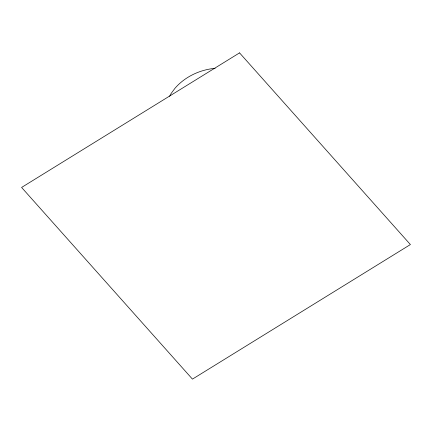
<?xml version="1.0" encoding="UTF-8"?>
<svg xmlns="http://www.w3.org/2000/svg" width="432" height="432" viewBox="0 0 432 432"><rect width="100%" height="100%" fill="white"/><g stroke="black" fill="none" stroke-linecap="round" stroke-linejoin="round"><path stroke-width="0.65" d="M169.603 96.287L171.121 93.49L175.025 88.22C185.096 76.615 199.967 69.714 215.163 68.299M239.549 52.877L21.6 187.445L192.451 379.123L410.4 244.555L239.549 52.877"/></g></svg>
